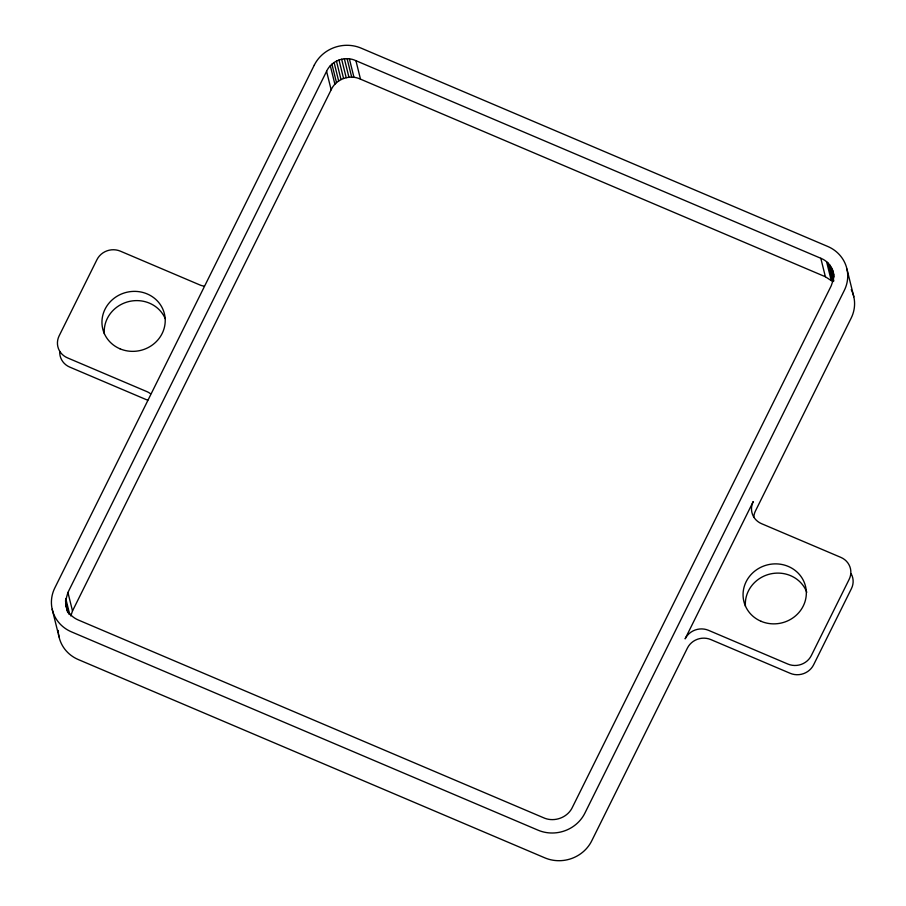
<?xml version="1.0" encoding="UTF-8"?>
<svg xmlns="http://www.w3.org/2000/svg" width="906" height="906" viewBox="0 0 906 906"><rect width="100%" height="100%" fill="white"/><g stroke="black" fill="none" stroke-linecap="round" stroke-linejoin="round"><path stroke-width="1.36" d="M67.701 612.535L65.538 600.893L67.927 592.479L326.579 71.325C331.426 60.476 345.254 55.606 355.922 60.691L820.813 258.278C827.858 260.996 832.773 267.451 833.826 274.858M70.804 615.955L72.503 610.95L331.154 89.796C336.001 78.947 349.829 74.077 360.497 79.162L825.377 276.749L832.784 281.607L828.22 263.148M147.769 400.259L69.728 367.089A17.633 16.602 -13.9 0 1 59.739 351.449M65.979 606.08C67.338 612.547 72.378 617.496 78.335 620.021L543.215 817.608C553.883 822.682 567.711 817.824 572.569 806.974L831.21 285.82L833.339 279.569L833.169 272.219M846.951 269.071L853.814 296.772M832.421 269.728L834.052 276.319M831.334 267.349L833.95 277.904M829.919 265.152L833.837 280.973M826.578 261.675L831.142 280.135M820.813 258.278L825.377 276.749M355.922 60.691L360.497 79.162M349.388 58.856L353.963 77.316M347.111 58.663L351.687 77.123M344.359 58.765L348.935 77.237M341.63 59.218L346.205 77.678M338.98 60L343.555 78.46M336.454 61.098L341.018 79.558M334.088 62.491L338.651 80.962M331.924 64.167L336.488 82.639M330.316 65.764L334.892 84.235M326.579 71.325L331.154 89.796M67.927 592.479L72.503 610.95M65.81 598.73L69.728 614.562M65.538 600.893L68.811 614.087M65.583 603.509L67.531 611.425M52.186 609.228L59.049 636.929M204.099 286.115A17.633 16.602 -13.9 0 1 199.739 284.892L120.385 251.166A17.633 16.602 -13.9 0 0 96.953 259.66L59.139 335.866A17.633 16.602 -13.9 0 0 67.44 357.847L146.783 391.573A17.633 16.602 -13.9 0 1 150.634 393.838M104.326 333.804A31.744 29.887 -13.9 0 1 128.618 301.607A31.744 29.887 -13.9 0 1 165.209 318.584M745.434 606.295A31.744 29.887 -13.9 0 1 770.394 573.94A31.744 29.887 -13.9 0 1 806.804 592.286M851.255 289.626A35.277 33.205 -13.9 0 1 851.164 318.119L755.479 510.905A17.633 16.602 -13.9 0 0 753.792 517.258M58.494 633.713A35.277 33.205 -13.9 0 0 78.301 659.557L544.857 857.857A35.277 33.205 -13.9 0 0 591.72 840.87L687.405 648.073A17.633 16.602 -13.9 0 1 710.836 639.579L790.179 673.305A17.633 16.602 -13.9 0 0 813.611 664.811L851.436 588.606A17.633 16.602 -13.9 0 0 851.221 573.872M58.38 632.637A35.277 33.205 -13.9 0 1 58.278 630.463M314.28 65.13L54.836 587.881A35.277 33.205 -13.9 0 0 71.449 631.856L537.994 830.156A35.277 33.205 -13.9 0 0 584.868 813.169L844.301 290.418A35.277 33.205 -13.9 0 0 827.699 246.443L361.143 48.143A35.277 33.205 -13.9 0 0 314.28 65.13M753.192 501.675L685.117 638.843A17.633 16.602 -13.9 0 1 708.549 630.338L787.892 664.064A17.633 16.602 -13.9 0 0 811.323 655.57L849.149 579.364A17.633 16.602 -13.9 0 0 840.847 557.383L761.493 523.657A17.633 16.602 -13.9 0 1 753.192 501.675M761.085 621.301A31.744 29.887 -13.9 0 0 806.238 590.667A31.744 29.887 -13.9 0 0 756.77 569.636A31.744 29.887 -13.9 0 0 761.085 621.301M119.977 348.799A31.744 29.887 -13.9 0 0 165.13 318.165A31.744 29.887 -13.9 0 0 115.662 297.134A31.744 29.887 -13.9 0 0 119.977 348.799"/></g></svg>
